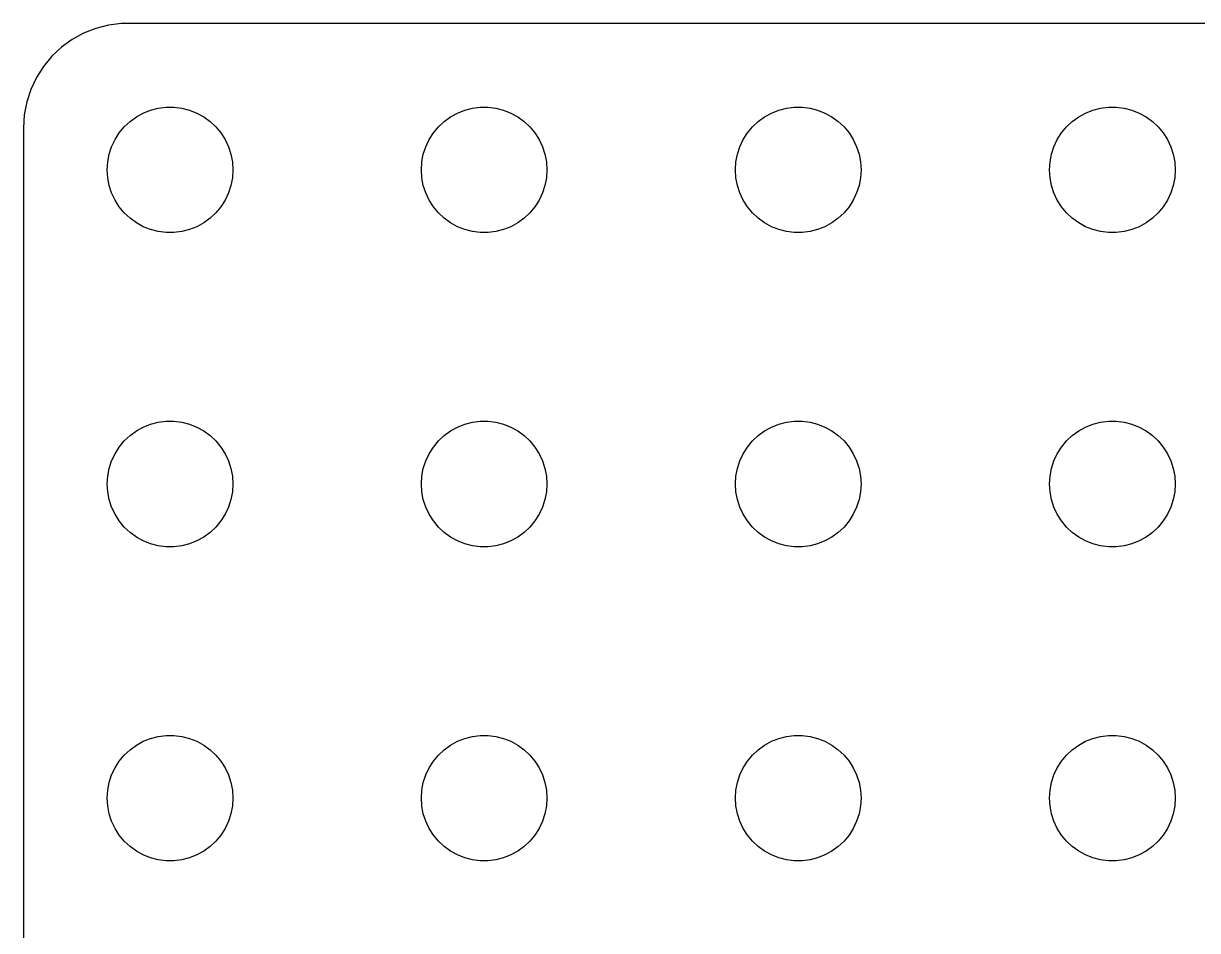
# Model space of a CAD drawing. Header units: metres. Extents: x -112 to 112, y -82 to 82.
# Drawn here: x -112 to -55.9, y 38.7 to 82 of the extents above; entities that cross this region are included whole.
import ezdxf

# ---------------------------------------------------------------- set-up
doc = ezdxf.new("R2010")
doc.units = ezdxf.units.M

msp = doc.modelspace()

# ---------------------------------------------------------------- linework, layer by layer
for p, q in [((-107.937, 81.9114), (-108.545, 81.7553)), ((-107.314, 81.9901), (-107.937, 81.9114)), ((107.314, 81.9901), (-107.314, 81.9901)), ((-109.129, 81.5241), (-109.679, 81.2216)), ((-108.545, 81.7553), (-109.129, 81.5241)), ((-110.187, 80.8526), (-110.645, 80.4227)), ((-109.679, 81.2216), (-110.187, 80.8526)), ((-110.645, 80.4227), (-111.045, 79.9389)), ((-111.045, 79.9389), (-111.382, 79.4088)), ((-111.382, 79.4088), (-111.649, 78.8406)), ((-111.649, 78.8406), (-111.843, 78.2434)), ((-111.843, 78.2434), (-111.961, 77.6267)), ((-105.927, 77.8532), (-105.562, 77.9469)), ((-105.562, 77.9469), (-105.188, 77.9941)), ((-105.188, 77.9941), (-104.812, 77.9941)), ((-104.812, 77.9941), (-104.438, 77.9469)), ((-104.438, 77.9469), (-104.073, 77.8532)), ((-90.927, 77.8532), (-90.5621, 77.9469)), ((-90.5621, 77.9469), (-90.1884, 77.9941)), ((-90.1884, 77.9941), (-89.8116, 77.9941)), ((-89.8116, 77.9941), (-89.4379, 77.9469)), ((-89.4379, 77.9469), (-89.073, 77.8532)), ((-75.927, 77.8532), (-75.5621, 77.9469)), ((-75.5621, 77.9469), (-75.1884, 77.9941)), ((-75.1884, 77.9941), (-74.8116, 77.9941)), ((-74.8116, 77.9941), (-74.4379, 77.9469)), ((-74.4379, 77.9469), (-74.073, 77.8532)), ((-60.927, 77.8532), (-60.5621, 77.9469)), ((-60.5621, 77.9469), (-60.1884, 77.9941)), ((-60.1884, 77.9941), (-59.8116, 77.9941)), ((-59.8116, 77.9941), (-59.4379, 77.9469)), ((-59.4379, 77.9469), (-59.0729, 77.8532)), ((-111.961, 77.6267), (-112, 77)), ((-106.912, 77.3115), (-106.607, 77.533)), ((-106.607, 77.533), (-106.277, 77.7145)), ((-106.277, 77.7145), (-105.927, 77.8532)), ((-104.073, 77.8532), (-103.723, 77.7145)), ((-103.723, 77.7145), (-103.393, 77.533)), ((-103.393, 77.533), (-103.088, 77.3115)), ((-91.9123, 77.3115), (-91.6075, 77.533)), ((-91.6075, 77.533), (-91.2773, 77.7145)), ((-91.2773, 77.7145), (-90.927, 77.8532)), ((-89.073, 77.8532), (-88.7227, 77.7145)), ((-88.7227, 77.7145), (-88.3925, 77.533)), ((-88.3925, 77.533), (-88.0877, 77.3115)), ((-76.9123, 77.3115), (-76.6075, 77.533)), ((-76.6075, 77.533), (-76.2773, 77.7145)), ((-76.2773, 77.7145), (-75.927, 77.8532)), ((-74.073, 77.8532), (-73.7227, 77.7145)), ((-73.7227, 77.7145), (-73.3925, 77.533)), ((-73.3925, 77.533), (-73.0877, 77.3115)), ((-61.9123, 77.3115), (-61.6075, 77.533)), ((-61.6075, 77.533), (-61.2773, 77.7145)), ((-61.2773, 77.7145), (-60.927, 77.8532)), ((-59.0729, 77.8532), (-58.7227, 77.7145)), ((-58.7227, 77.7145), (-58.3925, 77.533)), ((-58.3925, 77.533), (-58.0877, 77.3115)), ((-112, 77), (-112, -77)), ((-107.427, 76.7634), (-107.187, 77.0536)), ((-107.187, 77.0536), (-106.912, 77.3115)), ((-103.088, 77.3115), (-102.813, 77.0536)), ((-102.813, 77.0536), (-102.573, 76.7634)), ((-92.427, 76.7634), (-92.1869, 77.0536)), ((-92.1869, 77.0536), (-91.9123, 77.3115)), ((-88.0877, 77.3115), (-87.8131, 77.0536)), ((-87.8131, 77.0536), (-87.573, 76.7634)), ((-77.427, 76.7634), (-77.1869, 77.0536)), ((-77.1869, 77.0536), (-76.9123, 77.3115)), ((-73.0877, 77.3115), (-72.8131, 77.0536)), ((-72.8131, 77.0536), (-72.573, 76.7634)), ((-62.427, 76.7634), (-62.1869, 77.0536)), ((-62.1869, 77.0536), (-61.9123, 77.3115)), ((-58.0877, 77.3115), (-57.8131, 77.0536)), ((-57.8131, 77.0536), (-57.5729, 76.7634)), ((-107.789, 76.1044), (-107.629, 76.4453)), ((-107.629, 76.4453), (-107.427, 76.7634)), ((-102.573, 76.7634), (-102.371, 76.4453)), ((-102.371, 76.4453), (-102.211, 76.1044)), ((-92.7893, 76.1044), (-92.6289, 76.4453)), ((-92.6289, 76.4453), (-92.427, 76.7634)), ((-87.573, 76.7634), (-87.3711, 76.4453)), ((-87.3711, 76.4453), (-87.2107, 76.1044)), ((-77.7893, 76.1044), (-77.6289, 76.4453)), ((-77.6289, 76.4453), (-77.427, 76.7634)), ((-72.573, 76.7634), (-72.3711, 76.4453)), ((-72.3711, 76.4453), (-72.2107, 76.1044)), ((-62.7893, 76.1044), (-62.6289, 76.4453)), ((-62.6289, 76.4453), (-62.427, 76.7634)), ((-57.5729, 76.7634), (-57.3711, 76.4453)), ((-57.3711, 76.4453), (-57.2107, 76.1044)), ((-107.976, 75.376), (-107.906, 75.7461)), ((-107.906, 75.7461), (-107.789, 76.1044)), ((-102.211, 76.1044), (-102.094, 75.7461)), ((-102.094, 75.7461), (-102.024, 75.376)), ((-92.9763, 75.376), (-92.9057, 75.7461)), ((-92.9057, 75.7461), (-92.7893, 76.1044)), ((-87.2107, 76.1044), (-87.0943, 75.7461)), ((-87.0943, 75.7461), (-87.0237, 75.376)), ((-77.9763, 75.376), (-77.9057, 75.7461)), ((-77.9057, 75.7461), (-77.7893, 76.1044)), ((-72.2107, 76.1044), (-72.0943, 75.7461)), ((-72.0943, 75.7461), (-72.0237, 75.376)), ((-62.9763, 75.376), (-62.9057, 75.7461)), ((-62.9057, 75.7461), (-62.7893, 76.1044)), ((-57.2107, 76.1044), (-57.0942, 75.7461)), ((-57.0942, 75.7461), (-57.0237, 75.376)), ((-108, 75), (-107.976, 75.376)), ((-102.024, 75.376), (-102, 75)), ((-93, 75), (-92.9763, 75.376)), ((-87.0237, 75.376), (-87, 75)), ((-78, 75), (-77.9763, 75.376)), ((-72.0237, 75.376), (-72, 75)), ((-63, 75), (-62.9763, 75.376)), ((-57.0237, 75.376), (-57, 75)), ((-107.976, 74.624), (-108, 75)), ((-107.906, 74.2539), (-107.976, 74.624)), ((-102.024, 74.624), (-102.094, 74.2539)), ((-102, 75), (-102.024, 74.624)), ((-92.9763, 74.624), (-93, 75)), ((-92.9057, 74.2539), (-92.9763, 74.624)), ((-87.0237, 74.624), (-87.0943, 74.2539)), ((-87, 75), (-87.0237, 74.624)), ((-77.9763, 74.624), (-78, 75)), ((-77.9057, 74.2539), (-77.9763, 74.624)), ((-72.0237, 74.624), (-72.0943, 74.2539)), ((-72, 75), (-72.0237, 74.624)), ((-62.9763, 74.624), (-63, 75)), ((-62.9057, 74.2539), (-62.9763, 74.624)), ((-57.0237, 74.624), (-57.0942, 74.2539)), ((-57, 75), (-57.0237, 74.624)), ((-107.789, 73.8956), (-107.906, 74.2539)), ((-102.094, 74.2539), (-102.211, 73.8956)), ((-92.7893, 73.8956), (-92.9057, 74.2539)), ((-87.0943, 74.2539), (-87.2107, 73.8956)), ((-77.7893, 73.8956), (-77.9057, 74.2539)), ((-72.0943, 74.2539), (-72.2107, 73.8956)), ((-62.7893, 73.8956), (-62.9057, 74.2539)), ((-57.0942, 74.2539), (-57.2107, 73.8956)), ((-107.629, 73.5547), (-107.789, 73.8956)), ((-107.427, 73.2366), (-107.629, 73.5547)), ((-102.371, 73.5547), (-102.573, 73.2366)), ((-102.211, 73.8956), (-102.371, 73.5547)), ((-92.6289, 73.5547), (-92.7893, 73.8956)), ((-92.427, 73.2366), (-92.6289, 73.5547)), ((-87.3711, 73.5547), (-87.573, 73.2366)), ((-87.2107, 73.8956), (-87.3711, 73.5547)), ((-77.6289, 73.5547), (-77.7893, 73.8956)), ((-77.427, 73.2366), (-77.6289, 73.5547)), ((-72.3711, 73.5547), (-72.573, 73.2366)), ((-72.2107, 73.8956), (-72.3711, 73.5547)), ((-62.6289, 73.5547), (-62.7893, 73.8956)), ((-62.427, 73.2366), (-62.6289, 73.5547)), ((-57.3711, 73.5547), (-57.5729, 73.2366)), ((-57.2107, 73.8956), (-57.3711, 73.5547)), ((-107.187, 72.9464), (-107.427, 73.2366)), ((-106.912, 72.6885), (-107.187, 72.9464)), ((-102.813, 72.9464), (-103.088, 72.6885)), ((-102.573, 73.2366), (-102.813, 72.9464)), ((-92.1869, 72.9464), (-92.427, 73.2366)), ((-91.9123, 72.6885), (-92.1869, 72.9464)), ((-87.8131, 72.9464), (-88.0877, 72.6885)), ((-87.573, 73.2366), (-87.8131, 72.9464)), ((-77.1869, 72.9464), (-77.427, 73.2366)), ((-76.9123, 72.6885), (-77.1869, 72.9464)), ((-72.8131, 72.9464), (-73.0877, 72.6885)), ((-72.573, 73.2366), (-72.8131, 72.9464)), ((-62.1869, 72.9464), (-62.427, 73.2366)), ((-61.9123, 72.6885), (-62.1869, 72.9464)), ((-57.8131, 72.9464), (-58.0877, 72.6885)), ((-57.5729, 73.2366), (-57.8131, 72.9464)), ((-106.607, 72.467), (-106.912, 72.6885)), ((-106.277, 72.2855), (-106.607, 72.467)), ((-103.393, 72.467), (-103.723, 72.2855)), ((-103.088, 72.6885), (-103.393, 72.467)), ((-91.6075, 72.467), (-91.9123, 72.6885)), ((-91.2773, 72.2855), (-91.6075, 72.467)), ((-88.3925, 72.467), (-88.7227, 72.2855)), ((-88.0877, 72.6885), (-88.3925, 72.467)), ((-76.6075, 72.467), (-76.9123, 72.6885)), ((-76.2773, 72.2855), (-76.6075, 72.467)), ((-73.3925, 72.467), (-73.7227, 72.2855)), ((-73.0877, 72.6885), (-73.3925, 72.467)), ((-61.6075, 72.467), (-61.9123, 72.6885)), ((-61.2773, 72.2855), (-61.6075, 72.467)), ((-58.3925, 72.467), (-58.7227, 72.2855)), ((-58.0877, 72.6885), (-58.3925, 72.467)), ((-105.927, 72.1468), (-106.277, 72.2855)), ((-105.562, 72.0531), (-105.927, 72.1468)), ((-105.188, 72.0059), (-105.562, 72.0531)), ((-104.812, 72.0059), (-105.188, 72.0059)), ((-104.438, 72.0531), (-104.812, 72.0059)), ((-104.073, 72.1468), (-104.438, 72.0531)), ((-103.723, 72.2855), (-104.073, 72.1468)), ((-90.927, 72.1468), (-91.2773, 72.2855)), ((-90.5621, 72.0531), (-90.927, 72.1468)), ((-90.1884, 72.0059), (-90.5621, 72.0531)), ((-89.8116, 72.0059), (-90.1884, 72.0059)), ((-89.4379, 72.0531), (-89.8116, 72.0059)), ((-89.073, 72.1468), (-89.4379, 72.0531)), ((-88.7227, 72.2855), (-89.073, 72.1468)), ((-75.927, 72.1468), (-76.2773, 72.2855)), ((-75.5621, 72.0531), (-75.927, 72.1468)), ((-75.1884, 72.0059), (-75.5621, 72.0531)), ((-74.8116, 72.0059), (-75.1884, 72.0059)), ((-74.4379, 72.0531), (-74.8116, 72.0059)), ((-74.073, 72.1468), (-74.4379, 72.0531)), ((-73.7227, 72.2855), (-74.073, 72.1468)), ((-60.927, 72.1468), (-61.2773, 72.2855)), ((-60.5621, 72.0531), (-60.927, 72.1468)), ((-60.1884, 72.0059), (-60.5621, 72.0531)), ((-59.8116, 72.0059), (-60.1884, 72.0059)), ((-59.4379, 72.0531), (-59.8116, 72.0059)), ((-59.0729, 72.1468), (-59.4379, 72.0531)), ((-58.7227, 72.2855), (-59.0729, 72.1468)), ((-106.277, 62.7145), (-105.927, 62.8532)), ((-105.927, 62.8532), (-105.562, 62.9469)), ((-105.562, 62.9469), (-105.188, 62.9941)), ((-105.188, 62.9941), (-104.812, 62.9941)), ((-104.812, 62.9941), (-104.438, 62.9469)), ((-104.438, 62.9469), (-104.073, 62.8532)), ((-104.073, 62.8532), (-103.723, 62.7145)), ((-91.2773, 62.7145), (-90.927, 62.8532)), ((-90.927, 62.8532), (-90.5621, 62.9469)), ((-90.5621, 62.9469), (-90.1884, 62.9941)), ((-90.1884, 62.9941), (-89.8116, 62.9941)), ((-89.8116, 62.9941), (-89.4379, 62.9469)), ((-89.4379, 62.9469), (-89.073, 62.8532)), ((-89.073, 62.8532), (-88.7227, 62.7145)), ((-76.2773, 62.7145), (-75.927, 62.8532)), ((-75.927, 62.8532), (-75.5621, 62.9469)), ((-75.5621, 62.9469), (-75.1884, 62.9941)), ((-75.1884, 62.9941), (-74.8116, 62.9941)), ((-74.8116, 62.9941), (-74.4379, 62.9469)), ((-74.4379, 62.9469), (-74.073, 62.8532)), ((-74.073, 62.8532), (-73.7227, 62.7145)), ((-61.2773, 62.7145), (-60.927, 62.8532)), ((-60.927, 62.8532), (-60.5621, 62.9469)), ((-60.5621, 62.9469), (-60.1884, 62.9941)), ((-60.1884, 62.9941), (-59.8116, 62.9941)), ((-59.8116, 62.9941), (-59.4379, 62.9469)), ((-59.4379, 62.9469), (-59.0729, 62.8532)), ((-59.0729, 62.8532), (-58.7227, 62.7145)), ((-107.187, 62.0536), (-106.912, 62.3115)), ((-106.912, 62.3115), (-106.607, 62.533)), ((-106.607, 62.533), (-106.277, 62.7145)), ((-103.723, 62.7145), (-103.393, 62.533)), ((-103.393, 62.533), (-103.088, 62.3115)), ((-103.088, 62.3115), (-102.813, 62.0536)), ((-92.1869, 62.0536), (-91.9123, 62.3115)), ((-91.9123, 62.3115), (-91.6075, 62.533)), ((-91.6075, 62.533), (-91.2773, 62.7145)), ((-88.7227, 62.7145), (-88.3925, 62.533)), ((-88.3925, 62.533), (-88.0877, 62.3115)), ((-88.0877, 62.3115), (-87.8131, 62.0536)), ((-77.1869, 62.0536), (-76.9123, 62.3115)), ((-76.9123, 62.3115), (-76.6075, 62.533)), ((-76.6075, 62.533), (-76.2773, 62.7145)), ((-73.7227, 62.7145), (-73.3925, 62.533)), ((-73.3925, 62.533), (-73.0877, 62.3115)), ((-73.0877, 62.3115), (-72.8131, 62.0536)), ((-62.1869, 62.0536), (-61.9123, 62.3115)), ((-61.9123, 62.3115), (-61.6075, 62.533)), ((-61.6075, 62.533), (-61.2773, 62.7145)), ((-58.7227, 62.7145), (-58.3925, 62.533)), ((-58.3925, 62.533), (-58.0877, 62.3115)), ((-58.0877, 62.3115), (-57.8131, 62.0536)), ((-107.629, 61.4453), (-107.427, 61.7634)), ((-107.427, 61.7634), (-107.187, 62.0536)), ((-102.813, 62.0536), (-102.573, 61.7634)), ((-102.573, 61.7634), (-102.371, 61.4453)), ((-92.6289, 61.4453), (-92.427, 61.7634)), ((-92.427, 61.7634), (-92.1869, 62.0536)), ((-87.8131, 62.0536), (-87.573, 61.7634)), ((-87.573, 61.7634), (-87.3711, 61.4453)), ((-77.6289, 61.4453), (-77.427, 61.7634)), ((-77.427, 61.7634), (-77.1869, 62.0536)), ((-72.8131, 62.0536), (-72.573, 61.7634)), ((-72.573, 61.7634), (-72.3711, 61.4453)), ((-62.6289, 61.4453), (-62.427, 61.7634)), ((-62.427, 61.7634), (-62.1869, 62.0536)), ((-57.8131, 62.0536), (-57.5729, 61.7634)), ((-57.5729, 61.7634), (-57.3711, 61.4453)), ((-107.789, 61.1044), (-107.629, 61.4453)), ((-102.371, 61.4453), (-102.211, 61.1044)), ((-92.7893, 61.1044), (-92.6289, 61.4453)), ((-87.3711, 61.4453), (-87.2107, 61.1044)), ((-77.7893, 61.1044), (-77.6289, 61.4453)), ((-72.3711, 61.4453), (-72.2107, 61.1044)), ((-62.7893, 61.1044), (-62.6289, 61.4453)), ((-57.3711, 61.4453), (-57.2107, 61.1044)), ((-107.976, 60.376), (-107.906, 60.7461)), ((-107.906, 60.7461), (-107.789, 61.1044)), ((-102.211, 61.1044), (-102.094, 60.7461)), ((-102.094, 60.7461), (-102.024, 60.376)), ((-92.9763, 60.376), (-92.9057, 60.7461)), ((-92.9057, 60.7461), (-92.7893, 61.1044)), ((-87.2107, 61.1044), (-87.0943, 60.7461)), ((-87.0943, 60.7461), (-87.0237, 60.376)), ((-77.9763, 60.376), (-77.9057, 60.7461)), ((-77.9057, 60.7461), (-77.7893, 61.1044)), ((-72.2107, 61.1044), (-72.0943, 60.7461)), ((-72.0943, 60.7461), (-72.0237, 60.376)), ((-62.9763, 60.376), (-62.9057, 60.7461)), ((-62.9057, 60.7461), (-62.7893, 61.1044)), ((-57.2107, 61.1044), (-57.0942, 60.7461)), ((-57.0942, 60.7461), (-57.0237, 60.376)), ((-108, 60), (-107.976, 60.376)), ((-107.976, 59.624), (-108, 60)), ((-102.024, 60.376), (-102, 60)), ((-102, 60), (-102.024, 59.624)), ((-93, 60), (-92.9763, 60.376)), ((-92.9763, 59.624), (-93, 60)), ((-87.0237, 60.376), (-87, 60)), ((-87, 60), (-87.0237, 59.624)), ((-78, 60), (-77.9763, 60.376)), ((-77.9763, 59.624), (-78, 60)), ((-72.0237, 60.376), (-72, 60)), ((-72, 60), (-72.0237, 59.624)), ((-63, 60), (-62.9763, 60.376)), ((-62.9763, 59.624), (-63, 60)), ((-57.0237, 60.376), (-57, 60)), ((-57, 60), (-57.0237, 59.624)), ((-107.906, 59.2539), (-107.976, 59.624)), ((-102.024, 59.624), (-102.094, 59.2539)), ((-92.9057, 59.2539), (-92.9763, 59.624)), ((-87.0237, 59.624), (-87.0943, 59.2539)), ((-77.9057, 59.2539), (-77.9763, 59.624)), ((-72.0237, 59.624), (-72.0943, 59.2539)), ((-62.9057, 59.2539), (-62.9763, 59.624)), ((-57.0237, 59.624), (-57.0942, 59.2539)), ((-107.789, 58.8956), (-107.906, 59.2539)), ((-107.629, 58.5547), (-107.789, 58.8956)), ((-102.211, 58.8956), (-102.371, 58.5547)), ((-102.094, 59.2539), (-102.211, 58.8956)), ((-92.7893, 58.8956), (-92.9057, 59.2539)), ((-92.6289, 58.5547), (-92.7893, 58.8956)), ((-87.2107, 58.8956), (-87.3711, 58.5547)), ((-87.0943, 59.2539), (-87.2107, 58.8956)), ((-77.7893, 58.8956), (-77.9057, 59.2539)), ((-77.6289, 58.5547), (-77.7893, 58.8956)), ((-72.2107, 58.8956), (-72.3711, 58.5547)), ((-72.0943, 59.2539), (-72.2107, 58.8956)), ((-62.7893, 58.8956), (-62.9057, 59.2539)), ((-62.6289, 58.5547), (-62.7893, 58.8956)), ((-57.2107, 58.8956), (-57.3711, 58.5547)), ((-57.0942, 59.2539), (-57.2107, 58.8956)), ((-107.427, 58.2366), (-107.629, 58.5547)), ((-102.371, 58.5547), (-102.573, 58.2366)), ((-92.427, 58.2366), (-92.6289, 58.5547)), ((-87.3711, 58.5547), (-87.573, 58.2366)), ((-77.427, 58.2366), (-77.6289, 58.5547)), ((-72.3711, 58.5547), (-72.573, 58.2366)), ((-62.427, 58.2366), (-62.6289, 58.5547)), ((-57.3711, 58.5547), (-57.5729, 58.2366)), ((-107.187, 57.9464), (-107.427, 58.2366)), ((-106.912, 57.6885), (-107.187, 57.9464)), ((-102.813, 57.9464), (-103.088, 57.6885)), ((-102.573, 58.2366), (-102.813, 57.9464)), ((-92.1869, 57.9464), (-92.427, 58.2366)), ((-91.9123, 57.6885), (-92.1869, 57.9464)), ((-87.8131, 57.9464), (-88.0877, 57.6885)), ((-87.573, 58.2366), (-87.8131, 57.9464)), ((-77.1869, 57.9464), (-77.427, 58.2366)), ((-76.9123, 57.6885), (-77.1869, 57.9464)), ((-72.8131, 57.9464), (-73.0877, 57.6885)), ((-72.573, 58.2366), (-72.8131, 57.9464)), ((-62.1869, 57.9464), (-62.427, 58.2366)), ((-61.9123, 57.6885), (-62.1869, 57.9464)), ((-57.8131, 57.9464), (-58.0877, 57.6885)), ((-57.5729, 58.2366), (-57.8131, 57.9464)), ((-106.607, 57.467), (-106.912, 57.6885)), ((-106.277, 57.2855), (-106.607, 57.467)), ((-105.927, 57.1468), (-106.277, 57.2855)), ((-103.723, 57.2855), (-104.073, 57.1468)), ((-103.393, 57.467), (-103.723, 57.2855)), ((-103.088, 57.6885), (-103.393, 57.467)), ((-91.6075, 57.467), (-91.9123, 57.6885)), ((-91.2773, 57.2855), (-91.6075, 57.467)), ((-90.927, 57.1468), (-91.2773, 57.2855)), ((-88.7227, 57.2855), (-89.073, 57.1468)), ((-88.3925, 57.467), (-88.7227, 57.2855)), ((-88.0877, 57.6885), (-88.3925, 57.467)), ((-76.6075, 57.467), (-76.9123, 57.6885)), ((-76.2773, 57.2855), (-76.6075, 57.467)), ((-75.927, 57.1468), (-76.2773, 57.2855)), ((-73.7227, 57.2855), (-74.073, 57.1468)), ((-73.3925, 57.467), (-73.7227, 57.2855)), ((-73.0877, 57.6885), (-73.3925, 57.467)), ((-61.6075, 57.467), (-61.9123, 57.6885)), ((-61.2773, 57.2855), (-61.6075, 57.467)), ((-60.927, 57.1468), (-61.2773, 57.2855)), ((-58.7227, 57.2855), (-59.0729, 57.1468)), ((-58.3925, 57.467), (-58.7227, 57.2855)), ((-58.0877, 57.6885), (-58.3925, 57.467)), ((-105.562, 57.0531), (-105.927, 57.1468)), ((-105.188, 57.0059), (-105.562, 57.0531)), ((-104.812, 57.0059), (-105.188, 57.0059)), ((-104.438, 57.0531), (-104.812, 57.0059)), ((-104.073, 57.1468), (-104.438, 57.0531)), ((-90.5621, 57.0531), (-90.927, 57.1468)), ((-90.1884, 57.0059), (-90.5621, 57.0531)), ((-89.8116, 57.0059), (-90.1884, 57.0059)), ((-89.4379, 57.0531), (-89.8116, 57.0059)), ((-89.073, 57.1468), (-89.4379, 57.0531)), ((-75.5621, 57.0531), (-75.927, 57.1468)), ((-75.1884, 57.0059), (-75.5621, 57.0531)), ((-74.8116, 57.0059), (-75.1884, 57.0059)), ((-74.4379, 57.0531), (-74.8116, 57.0059)), ((-74.073, 57.1468), (-74.4379, 57.0531)), ((-60.5621, 57.0531), (-60.927, 57.1468)), ((-60.1884, 57.0059), (-60.5621, 57.0531)), ((-59.8116, 57.0059), (-60.1884, 57.0059)), ((-59.4379, 57.0531), (-59.8116, 57.0059)), ((-59.0729, 57.1468), (-59.4379, 57.0531)), ((-106.607, 47.533), (-106.277, 47.7145)), ((-106.277, 47.7145), (-105.927, 47.8532)), ((-105.927, 47.8532), (-105.562, 47.9469)), ((-105.562, 47.9469), (-105.188, 47.9941)), ((-105.188, 47.9941), (-104.812, 47.9941)), ((-104.812, 47.9941), (-104.438, 47.9469)), ((-104.438, 47.9469), (-104.073, 47.8532)), ((-104.073, 47.8532), (-103.723, 47.7145)), ((-103.723, 47.7145), (-103.393, 47.533)), ((-91.6075, 47.533), (-91.2773, 47.7145)), ((-91.2773, 47.7145), (-90.927, 47.8532)), ((-90.927, 47.8532), (-90.5621, 47.9469)), ((-90.5621, 47.9469), (-90.1884, 47.9941)), ((-90.1884, 47.9941), (-89.8116, 47.9941)), ((-89.8116, 47.9941), (-89.4379, 47.9469)), ((-89.4379, 47.9469), (-89.073, 47.8532)), ((-89.073, 47.8532), (-88.7227, 47.7145)), ((-88.7227, 47.7145), (-88.3925, 47.533)), ((-76.6075, 47.533), (-76.2773, 47.7145)), ((-76.2773, 47.7145), (-75.927, 47.8532)), ((-75.927, 47.8532), (-75.5621, 47.9469)), ((-75.5621, 47.9469), (-75.1884, 47.9941)), ((-75.1884, 47.9941), (-74.8116, 47.9941)), ((-74.8116, 47.9941), (-74.4379, 47.9469)), ((-74.4379, 47.9469), (-74.073, 47.8532)), ((-74.073, 47.8532), (-73.7227, 47.7145)), ((-73.7227, 47.7145), (-73.3925, 47.533)), ((-61.6075, 47.533), (-61.2773, 47.7145)), ((-61.2773, 47.7145), (-60.927, 47.8532)), ((-60.927, 47.8532), (-60.5621, 47.9469)), ((-60.5621, 47.9469), (-60.1884, 47.9941)), ((-60.1884, 47.9941), (-59.8116, 47.9941)), ((-59.8116, 47.9941), (-59.4379, 47.9469)), ((-59.4379, 47.9469), (-59.0729, 47.8532)), ((-59.0729, 47.8532), (-58.7227, 47.7145)), ((-58.7227, 47.7145), (-58.3925, 47.533)), ((-107.187, 47.0536), (-106.912, 47.3115)), ((-106.912, 47.3115), (-106.607, 47.533)), ((-103.393, 47.533), (-103.088, 47.3115)), ((-103.088, 47.3115), (-102.813, 47.0536)), ((-92.1869, 47.0536), (-91.9123, 47.3115)), ((-91.9123, 47.3115), (-91.6075, 47.533)), ((-88.3925, 47.533), (-88.0877, 47.3115)), ((-88.0877, 47.3115), (-87.8131, 47.0536)), ((-77.1869, 47.0536), (-76.9123, 47.3115)), ((-76.9123, 47.3115), (-76.6075, 47.533)), ((-73.3925, 47.533), (-73.0877, 47.3115)), ((-73.0877, 47.3115), (-72.8131, 47.0536)), ((-62.1869, 47.0536), (-61.9123, 47.3115)), ((-61.9123, 47.3115), (-61.6075, 47.533)), ((-58.3925, 47.533), (-58.0877, 47.3115)), ((-58.0877, 47.3115), (-57.8131, 47.0536)), ((-107.629, 46.4453), (-107.427, 46.7634)), ((-107.427, 46.7634), (-107.187, 47.0536)), ((-102.813, 47.0536), (-102.573, 46.7634)), ((-102.573, 46.7634), (-102.371, 46.4453)), ((-92.6289, 46.4453), (-92.427, 46.7634)), ((-92.427, 46.7634), (-92.1869, 47.0536)), ((-87.8131, 47.0536), (-87.573, 46.7634)), ((-87.573, 46.7634), (-87.3711, 46.4453)), ((-77.6289, 46.4453), (-77.427, 46.7634)), ((-77.427, 46.7634), (-77.1869, 47.0536)), ((-72.8131, 47.0536), (-72.573, 46.7634)), ((-72.573, 46.7634), (-72.3711, 46.4453)), ((-62.6289, 46.4453), (-62.427, 46.7634)), ((-62.427, 46.7634), (-62.1869, 47.0536)), ((-57.8131, 47.0536), (-57.5729, 46.7634)), ((-57.5729, 46.7634), (-57.3711, 46.4453)), ((-107.906, 45.7461), (-107.789, 46.1044)), ((-107.789, 46.1044), (-107.629, 46.4453)), ((-102.371, 46.4453), (-102.211, 46.1044)), ((-102.211, 46.1044), (-102.094, 45.7461)), ((-92.9057, 45.7461), (-92.7893, 46.1044)), ((-92.7893, 46.1044), (-92.6289, 46.4453)), ((-87.3711, 46.4453), (-87.2107, 46.1044)), ((-87.2107, 46.1044), (-87.0943, 45.7461)), ((-77.9057, 45.7461), (-77.7893, 46.1044)), ((-77.7893, 46.1044), (-77.6289, 46.4453)), ((-72.3711, 46.4453), (-72.2107, 46.1044)), ((-72.2107, 46.1044), (-72.0943, 45.7461)), ((-62.9057, 45.7461), (-62.7893, 46.1044)), ((-62.7893, 46.1044), (-62.6289, 46.4453)), ((-57.3711, 46.4453), (-57.2107, 46.1044)), ((-57.2107, 46.1044), (-57.0942, 45.7461)), ((-107.976, 45.376), (-107.906, 45.7461)), ((-102.094, 45.7461), (-102.024, 45.376)), ((-92.9763, 45.376), (-92.9057, 45.7461)), ((-87.0943, 45.7461), (-87.0237, 45.376)), ((-77.9763, 45.376), (-77.9057, 45.7461)), ((-72.0943, 45.7461), (-72.0237, 45.376)), ((-62.9763, 45.376), (-62.9057, 45.7461)), ((-57.0942, 45.7461), (-57.0237, 45.376)), ((-108, 45), (-107.976, 45.376)), ((-107.976, 44.624), (-108, 45)), ((-102.024, 45.376), (-102, 45)), ((-102, 45), (-102.024, 44.624)), ((-93, 45), (-92.9763, 45.376)), ((-92.9763, 44.624), (-93, 45)), ((-87.0237, 45.376), (-87, 45)), ((-87, 45), (-87.0237, 44.624)), ((-78, 45), (-77.9763, 45.376)), ((-77.9763, 44.624), (-78, 45)), ((-72.0237, 45.376), (-72, 45)), ((-72, 45), (-72.0237, 44.624)), ((-63, 45), (-62.9763, 45.376)), ((-62.9763, 44.624), (-63, 45)), ((-57.0237, 45.376), (-57, 45)), ((-57, 45), (-57.0237, 44.624)), ((-107.906, 44.2539), (-107.976, 44.624)), ((-102.024, 44.624), (-102.094, 44.2539)), ((-92.9057, 44.2539), (-92.9763, 44.624)), ((-87.0237, 44.624), (-87.0943, 44.2539)), ((-77.9057, 44.2539), (-77.9763, 44.624)), ((-72.0237, 44.624), (-72.0943, 44.2539)), ((-62.9057, 44.2539), (-62.9763, 44.624)), ((-57.0237, 44.624), (-57.0942, 44.2539)), ((-107.789, 43.8956), (-107.906, 44.2539)), ((-107.629, 43.5547), (-107.789, 43.8956)), ((-102.211, 43.8956), (-102.371, 43.5547)), ((-102.094, 44.2539), (-102.211, 43.8956)), ((-92.7893, 43.8956), (-92.9057, 44.2539)), ((-92.6289, 43.5547), (-92.7893, 43.8956)), ((-87.2107, 43.8956), (-87.3711, 43.5547)), ((-87.0943, 44.2539), (-87.2107, 43.8956)), ((-77.7893, 43.8956), (-77.9057, 44.2539)), ((-77.6289, 43.5547), (-77.7893, 43.8956)), ((-72.2107, 43.8956), (-72.3711, 43.5547)), ((-72.0943, 44.2539), (-72.2107, 43.8956)), ((-62.7893, 43.8956), (-62.9057, 44.2539)), ((-62.6289, 43.5547), (-62.7893, 43.8956)), ((-57.2107, 43.8956), (-57.3711, 43.5547)), ((-57.0942, 44.2539), (-57.2107, 43.8956)), ((-107.427, 43.2366), (-107.629, 43.5547)), ((-107.187, 42.9464), (-107.427, 43.2366)), ((-102.573, 43.2366), (-102.813, 42.9464)), ((-102.371, 43.5547), (-102.573, 43.2366)), ((-92.427, 43.2366), (-92.6289, 43.5547)), ((-92.1869, 42.9464), (-92.427, 43.2366)), ((-87.573, 43.2366), (-87.8131, 42.9464)), ((-87.3711, 43.5547), (-87.573, 43.2366)), ((-77.427, 43.2366), (-77.6289, 43.5547)), ((-77.1869, 42.9464), (-77.427, 43.2366)), ((-72.573, 43.2366), (-72.8131, 42.9464)), ((-72.3711, 43.5547), (-72.573, 43.2366)), ((-62.427, 43.2366), (-62.6289, 43.5547)), ((-62.1869, 42.9464), (-62.427, 43.2366)), ((-57.5729, 43.2366), (-57.8131, 42.9464)), ((-57.3711, 43.5547), (-57.5729, 43.2366)), ((-106.912, 42.6885), (-107.187, 42.9464)), ((-106.607, 42.467), (-106.912, 42.6885)), ((-103.088, 42.6885), (-103.393, 42.467)), ((-102.813, 42.9464), (-103.088, 42.6885)), ((-91.9123, 42.6885), (-92.1869, 42.9464)), ((-91.6075, 42.467), (-91.9123, 42.6885)), ((-88.0877, 42.6885), (-88.3925, 42.467)), ((-87.8131, 42.9464), (-88.0877, 42.6885)), ((-76.9123, 42.6885), (-77.1869, 42.9464)), ((-76.6075, 42.467), (-76.9123, 42.6885)), ((-73.0877, 42.6885), (-73.3925, 42.467)), ((-72.8131, 42.9464), (-73.0877, 42.6885)), ((-61.9123, 42.6885), (-62.1869, 42.9464)), ((-61.6075, 42.467), (-61.9123, 42.6885)), ((-58.0877, 42.6885), (-58.3925, 42.467)), ((-57.8131, 42.9464), (-58.0877, 42.6885)), ((-106.277, 42.2855), (-106.607, 42.467)), ((-105.927, 42.1468), (-106.277, 42.2855)), ((-105.562, 42.0531), (-105.927, 42.1468)), ((-105.188, 42.0059), (-105.562, 42.0531)), ((-104.438, 42.0531), (-104.812, 42.0059)), ((-104.073, 42.1468), (-104.438, 42.0531)), ((-103.723, 42.2855), (-104.073, 42.1468)), ((-103.393, 42.467), (-103.723, 42.2855)), ((-91.2773, 42.2855), (-91.6075, 42.467)), ((-90.927, 42.1468), (-91.2773, 42.2855)), ((-90.5621, 42.0531), (-90.927, 42.1468)), ((-90.1884, 42.0059), (-90.5621, 42.0531)), ((-89.4379, 42.0531), (-89.8116, 42.0059)), ((-89.073, 42.1468), (-89.4379, 42.0531)), ((-88.7227, 42.2855), (-89.073, 42.1468)), ((-88.3925, 42.467), (-88.7227, 42.2855)), ((-76.2773, 42.2855), (-76.6075, 42.467)), ((-75.927, 42.1468), (-76.2773, 42.2855)), ((-75.5621, 42.0531), (-75.927, 42.1468)), ((-75.1884, 42.0059), (-75.5621, 42.0531)), ((-74.4379, 42.0531), (-74.8116, 42.0059)), ((-74.073, 42.1468), (-74.4379, 42.0531)), ((-73.7227, 42.2855), (-74.073, 42.1468)), ((-73.3925, 42.467), (-73.7227, 42.2855)), ((-61.2773, 42.2855), (-61.6075, 42.467)), ((-60.927, 42.1468), (-61.2773, 42.2855)), ((-60.5621, 42.0531), (-60.927, 42.1468)), ((-60.1884, 42.0059), (-60.5621, 42.0531)), ((-59.4379, 42.0531), (-59.8116, 42.0059)), ((-59.0729, 42.1468), (-59.4379, 42.0531)), ((-58.7227, 42.2855), (-59.0729, 42.1468)), ((-58.3925, 42.467), (-58.7227, 42.2855)), ((-104.812, 42.0059), (-105.188, 42.0059)), ((-89.8116, 42.0059), (-90.1884, 42.0059)), ((-74.8116, 42.0059), (-75.1884, 42.0059)), ((-59.8116, 42.0059), (-60.1884, 42.0059))]:
    msp.add_line(p, q)

doc.saveas('drawing.dxf')
